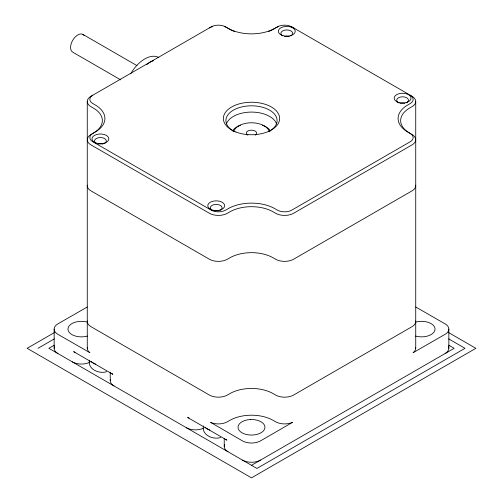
<?xml version="1.0" encoding="UTF-8"?>
<svg xmlns="http://www.w3.org/2000/svg" width="503" height="503" viewBox="0 0 503 503"><rect width="100%" height="100%" fill="white"/><g stroke="black" fill="none" stroke-linecap="round" stroke-linejoin="round"><path stroke-width="0.75" d="M146.744 64.591L150.177 62.083L153.396 60.712M92.848 95.18L92.363 95.482A10.236 5.91 0 0 0 92.363 103.272L96.658 105.831A33.267 19.208 0 0 1 96.658 131.157L91.012 134.477A12.795 7.388 0 0 0 91.012 144.921L209.342 213.241A12.795 7.388 0 0 0 227.438 213.241L229.789 211.882A30.708 17.731 0 0 1 273.211 211.882L275.562 213.241A12.795 7.388 0 0 0 293.658 213.241L411.988 144.921A12.795 7.388 0 0 0 411.988 134.477L406.342 131.157A33.267 19.208 0 0 1 406.342 105.831L410.637 103.272A10.236 5.91 0 0 0 410.637 95.482L410.152 95.18M92.848 133.414L92.363 133.716A10.236 5.91 0 0 0 92.363 141.506L211.644 210.373A10.236 5.91 0 0 0 225.137 210.373L229.569 207.89A33.267 19.208 0 0 1 273.431 207.89L277.863 210.373A10.236 5.91 0 0 0 291.356 210.373L410.637 141.506A10.236 5.91 0 0 0 410.637 133.716L410.152 133.414M54.337 332.615L27.137 348.315L251.5 477.85L475.863 348.315L448.663 332.615M37.995 348.315L54.311 338.896M54.293 345.177L48.848 348.315L256.926 468.45L465.005 348.315L448.695 338.903M251.5 465.313L454.152 348.315L448.707 345.177M87.182 307.044L57.895 323.869A12.795 7.388 0 0 0 57.895 334.319L89.905 352.71A12.795 7.388 0 0 1 87.289 347.73M274.99 28.256L273.431 29.099A33.267 19.208 0 0 1 229.569 29.099L228.01 28.256M106.686 371.686C99.349 374.194 87.44 369.359 89.433 360.173M220.679 437.497C213.341 440.006 201.433 435.17 203.426 425.984M415.818 307.044L445.105 323.869A12.795 7.388 0 0 1 445.105 334.319L413.095 352.71A12.795 7.388 0 0 0 415.711 347.73M82.92 34.418L137.03 65.66M120.707 79.87L72.683 52.142A10.236 5.91 -60 0 1 73.394 39.196A10.236 5.91 -60 0 1 84.07 35.487M448.852 329.094L448.852 348.315M415.736 101.468L415.736 348.208M224.231 438.748L224.231 446.513M110.239 372.163L110.239 380.702M87.264 101.468L87.264 348.208M54.148 329.094L54.148 348.315M87.289 320.983A12.795 7.388 0 0 0 91.012 326.692L209.342 395.012A12.795 7.388 0 0 0 227.438 395.012L229.789 393.654A30.708 17.731 0 0 1 273.211 393.654L275.562 395.012A12.795 7.388 0 0 0 293.658 395.012L411.988 326.692A12.795 7.388 0 0 0 415.711 320.983M415.711 185.179A12.795 7.388 0 0 1 411.988 190.889L293.658 259.208A12.795 7.388 0 0 1 275.562 259.208L273.211 257.85A30.708 17.731 0 0 0 229.789 257.85L227.438 259.208A12.795 7.388 0 0 1 209.342 259.208L91.012 190.889A12.795 7.388 0 0 1 87.289 185.179M95.828 364.216A12.795 7.388 0 0 1 91.15 361.512M209.82 430.034A12.795 7.388 0 0 1 205.136 427.33M203.199 428.342A12.795 7.388 0 0 1 186.362 427.707M448.412 346.404A12.795 7.388 0 0 1 445.105 353.54M189.015 418.018A12.795 7.388 0 0 1 187.619 417.477L226.872 440.144A12.795 7.388 0 0 1 225.948 439.339M111.955 373.528A12.795 7.388 0 0 0 112.886 374.333L73.633 351.666A12.795 7.388 0 0 0 75.022 352.207M113.986 385.92A12.795 7.388 0 0 1 110.352 379.734M89.855 362.229A12.795 7.388 0 0 1 72.375 361.896M260.548 460.094A12.795 7.388 0 0 1 242.452 460.094M227.978 451.732A12.795 7.388 0 0 1 224.665 444.602M57.895 353.54A12.795 7.388 0 0 1 54.588 346.404M415.629 322.127A13.462 7.771 0 0 1 435.038 329.094A13.462 7.771 0 0 1 415.629 336.067M87.371 336.067A13.462 7.771 0 0 1 78.795 336.714L77.934 336.601A13.462 7.771 0 0 1 68.823 326.359A13.462 7.771 0 0 1 87.371 322.127M247.878 135.206A5.118 2.955 0 0 1 247.878 131.032A5.118 2.955 0 0 1 255.122 131.032A5.118 2.955 0 0 1 255.122 135.206M232.386 130.975A20.472 11.821 0 0 1 240.503 125.241M262.497 125.241A20.472 11.821 0 0 1 270.614 130.975M233.744 131.767A17.913 10.343 0 0 1 251.5 122.776A17.913 10.343 0 0 1 269.256 131.767M93.363 133.119A30.708 17.731 0 0 0 93.363 108.051L91.012 106.693A12.795 7.388 0 0 1 91.012 96.243L211.644 26.615A10.236 5.91 0 0 1 225.137 26.615L229.789 29.281A30.708 17.731 0 0 0 230.758 29.815M275.562 27.923A12.795 7.388 0 0 1 278.216 26.753M290.269 26.521A12.795 7.388 0 0 1 293.658 27.923M234.631 131.692A25.59 14.776 0 0 1 233.015 110.364A25.59 14.776 0 0 1 269.985 110.364A25.59 14.776 0 0 1 268.369 131.692M409.637 133.119A30.708 17.731 0 0 1 409.637 108.051L411.988 106.693A12.795 7.388 0 0 0 411.988 96.243L291.356 26.615A10.236 5.91 0 0 0 277.863 26.615L273.211 29.281A30.708 17.731 0 0 1 272.242 29.815M226.4 123.971A25.59 14.776 0 0 1 251.5 112.081A25.59 14.776 0 0 1 276.6 123.971M271.746 30.073A30.708 17.731 0 0 1 268.558 31.488M234.442 31.488A30.708 17.731 0 0 1 231.254 30.073M98.167 144.084A5.885 3.395 0 0 1 102.669 144.084A5.885 3.395 0 0 0 103.021 144.003M96.834 143.651A5.885 3.395 0 0 1 95.746 138.885A5.885 3.395 0 0 1 104.002 138.256A5.885 3.395 0 0 1 105.089 143.022M104.844 143.192A5.885 3.395 0 0 1 104.002 143.651M282.114 35.424A5.885 3.395 0 0 1 283.101 30.708A5.885 3.395 0 0 1 291.294 31.173A5.885 3.395 0 0 1 290.665 35.914M289.388 36.405A5.885 3.395 0 0 1 289.036 36.499A5.885 3.395 0 0 0 284.528 36.486M282.9 35.914A5.885 3.395 0 0 1 282.359 35.6M209.342 27.923A12.795 7.388 0 0 1 212.731 26.521M224.784 26.753A12.795 7.388 0 0 1 227.438 27.923M211.794 210.053A5.885 3.395 0 0 1 212.436 205.205A5.885 3.395 0 0 1 220.804 205.683A5.885 3.395 0 0 1 219.798 210.506M212.637 210.506A5.885 3.395 0 0 1 212.059 210.21M397.911 102.279A5.885 3.395 0 0 1 398.998 97.519A5.885 3.395 0 0 1 407.254 98.142A5.885 3.395 0 0 1 406.166 102.908M399.979 103.26A5.885 3.395 0 0 0 400.331 103.354A5.885 3.395 0 0 1 404.833 103.341M398.998 102.908A5.885 3.395 0 0 1 398.156 102.455M214.693 210.795A5.885 3.395 0 0 1 218.107 210.858M130.673 73.809A28.149 16.253 -60 0 1 158.822 57.556M292.4 422.388L260.548 440.867A12.795 7.388 0 0 1 242.452 440.867L210.6 422.388A12.795 7.388 0 0 0 227.438 421.753L229.789 420.395A30.708 17.731 0 0 1 273.211 420.395L275.562 421.753A12.795 7.388 0 0 0 292.4 422.388M250.62 419.533L249.746 419.584A13.462 7.771 0 0 0 238.07 426.783A13.462 7.771 0 0 0 248.017 434.793L248.872 434.913A13.462 7.771 0 0 0 264.93 427.795A13.462 7.771 0 0 0 250.62 419.533M282.089 35.323A8.444 4.879 0 0 0 295.211 31.588A8.444 4.879 0 0 0 283.044 26.892A8.444 4.879 0 0 0 282.089 35.323M211.524 209.776A8.444 4.879 0 0 0 224.646 206.041A8.444 4.879 0 0 0 212.48 201.345A8.444 4.879 0 0 0 211.524 209.776M397.892 102.178A8.444 4.879 0 0 0 411.008 98.443A8.444 4.879 0 0 0 398.848 93.753A8.444 4.879 0 0 0 397.892 102.178M235.863 132.006A28.149 16.253 0 0 0 279.586 119.557A28.149 16.253 0 0 0 239.051 103.92A28.149 16.253 0 0 0 235.863 132.006M95.727 142.921A8.444 4.879 0 0 0 108.843 139.18A8.444 4.879 0 0 0 96.683 134.49A8.444 4.879 0 0 0 95.727 142.921"/></g></svg>
